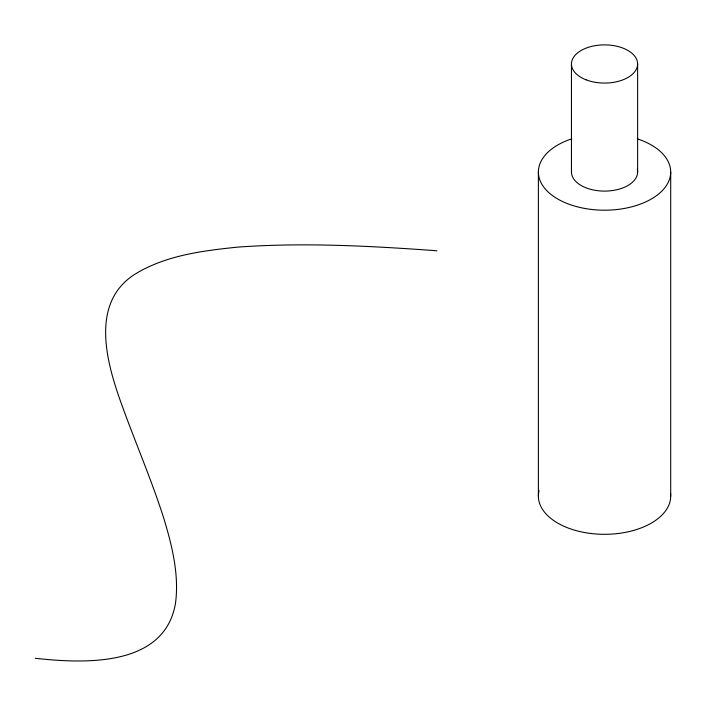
<?xml version="1.0" encoding="UTF-8"?>
<svg xmlns="http://www.w3.org/2000/svg" width="706" height="706" viewBox="0 0 706 706"><rect width="100%" height="100%" fill="white"/><g stroke="black" fill="none" stroke-linecap="round" stroke-linejoin="round"><path stroke-width="1.06" d="M436.864 250.762C370.615 245.988 304.03 242.317 237.675 247.118C202.719 250.745 166.351 255.245 135.684 273.751C89.724 302.177 106.368 361.94 121.211 403.205C135.067 441.912 151.516 479.674 163.977 518.884C172.114 546.038 179.2 574.428 175.547 602.959C164.93 667.355 84.323 663.702 35.3 658.283M670.7 172.008L670.7 496.115M637.624 63.972L637.624 172.008M571.463 63.972L571.463 172.008M538.387 172.008L538.387 496.115M637.289 169.29A33.076 19.097 0 0 1 605.722 191.088A33.076 19.097 0 0 1 571.551 170.64M637.28 138.817A66.161 38.195 0 0 1 655.309 196.497A66.161 38.195 0 0 1 553.778 196.497A66.161 38.195 0 0 1 571.807 138.817M670.532 493.388A66.161 38.195 0 0 1 602.183 534.283A66.161 38.195 0 0 1 539.057 490.679M585.998 79.787A33.076 19.097 0 0 0 637.536 65.331A33.076 19.097 0 0 0 590.092 46.79A33.076 19.097 0 0 0 585.998 79.787"/></g></svg>
